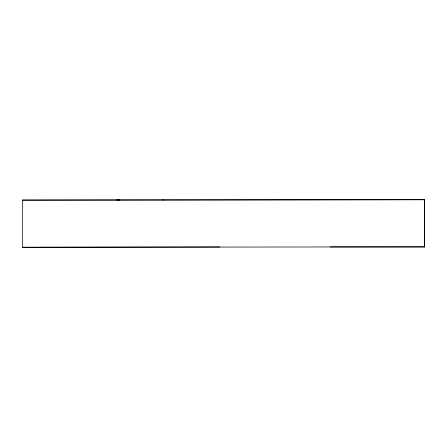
<?xml version="1.0" encoding="UTF-8"?>
<svg xmlns="http://www.w3.org/2000/svg" width="447" height="447" viewBox="0 0 447 447"><rect width="100%" height="100%" fill="white"/><g stroke="black" fill="none" stroke-linecap="round" stroke-linejoin="round"><path stroke-width="0.67" d="M424.65 246.884L22.423 247.247L22.378 200.094L424.605 199.725L424.6 246.928L330.16 246.928M22.395 247.275L219.807 246.967M116.678 199.954L119.83 199.954M163.032 199.926L163.831 199.926M22.378 200.094L424.605 199.725L424.6 246.928"/></g></svg>
